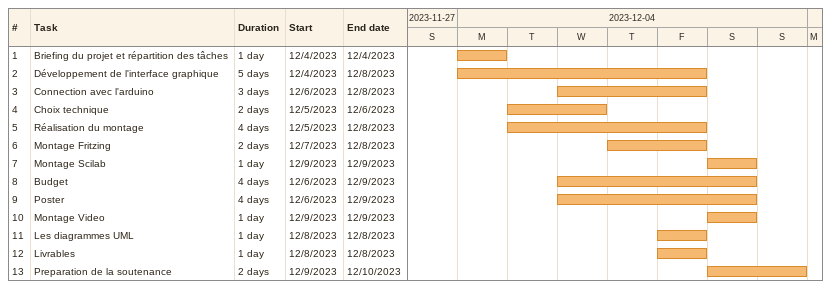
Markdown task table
| ID | Task | Duration | Start | Finish |
|---|---|---|---|---|
| 1 | Briefing du projet et répartition des tâches | 1d | 2023-12-04 | 2023-12-04 |
| 2 | Développement de l'interface graphique | 5d | 2023-12-04 | 2023-12-08 |
| 3 | Connection avec l'arduino | 3d | 2023-12-06 | 2023-12-08 |
| 4 | Choix technique | 2d | 2023-12-05 | 2023-12-06 |
| 5 | Réalisation du montage | 4d | 2023-12-05 | 2023-12-08 |
| 6 | Montage Fritzing | 2d | 2023-12-07 | 2023-12-08 |
| 7 | Montage Scilab | 1d | 2023-12-09 | 2023-12-09 |
| 8 | Budget | 4d | 2023-12-06 | 2023-12-09 |
| 9 | Poster | 4d | 2023-12-06 | 2023-12-09 |
| 10 | Montage Video | 1d | 2023-12-09 | 2023-12-09 |
| 11 | Les diagrammes UML | 1d | 2023-12-08 | 2023-12-08 |
| 12 | Livrables | 1d | 2023-12-08 | 2023-12-08 |
| 13 | Preparation de la soutenance | 2d | 2023-12-09 | 2023-12-10 |
